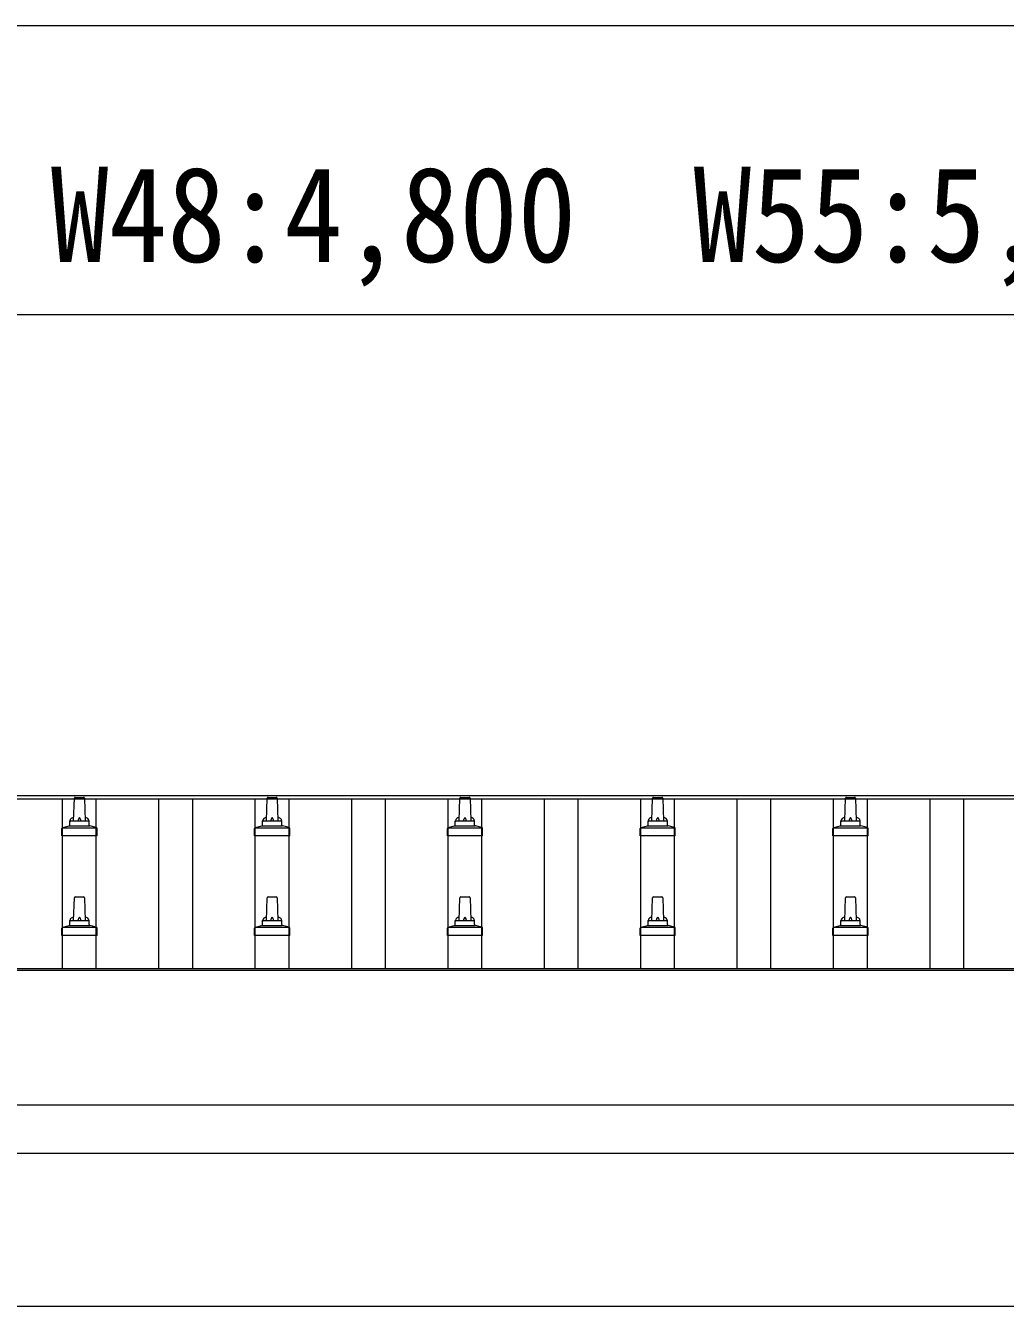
# Model space of a CAD drawing. Units: millimetres at full size, sheet at 1:50; details may follow other scales. Extents: x -14053 to 14053, y -9700 to 9700.
# Drawn here: x -9380 to -8364, y 3325 to 4654 of the extents above; entities that cross this region are included whole.
import ezdxf
from ezdxf.enums import TextEntityAlignment as Align

# ---------------------------------------------------------------- set-up
doc = ezdxf.new("R2010")
doc.units = ezdxf.units.MM
doc.header["$LTSCALE"] = 50
for name, color, linetype, lineweight in [('0-2_建具', 4, 'Continuous', 9), ('0-6_手摺', 5, 'Continuous', 5), ('E-8_ﾚｲﾔ232', 6, 'Continuous', 9)]:
    doc.layers.add(name, color=color, linetype=linetype, lineweight=lineweight)
doc.styles.add('ＭＳ ゴシック', font='')
doc.styles.get('ＭＳ ゴシック').set_extended_font_data('MS Gothic')

msp = doc.modelspace()

# ---------------------------------------------------------------- linework, layer by layer
at = {"layer": '0-2_建具'}
for p, q in [((-11147.46, 3855), (-5746.96, 3855)), ((-11147.46, 3851.41), (-5724.46, 3851.41)), ((-9341.96, 3675.39), (-9341.96, 3851.41)), ((-9306.96, 3675.39), (-9306.96, 3851.41)), ((-9241.96, 3675.39), (-9241.96, 3851.41)), ((-9206.96, 3675.39), (-9206.96, 3851.41)), ((-9141.96, 3675.39), (-9141.96, 3851.41)), ((-9106.96, 3675.39), (-9106.96, 3851.41)), ((-9041.96, 3675.39), (-9041.96, 3851.41)), ((-9006.96, 3675.39), (-9006.96, 3851.41)), ((-8941.96, 3675.39), (-8941.96, 3851.41)), ((-8906.96, 3675.39), (-8906.96, 3851.41)), ((-8841.96, 3675.39), (-8841.96, 3851.41)), ((-8806.96, 3675.39), (-8806.96, 3851.41)), ((-8741.96, 3675.39), (-8741.96, 3851.41)), ((-8706.96, 3675.39), (-8706.96, 3851.41)), ((-8641.96, 3675.39), (-8641.96, 3851.41)), ((-8606.96, 3675.39), (-8606.96, 3851.41)), ((-8541.96, 3675.39), (-8541.96, 3851.41)), ((-8506.96, 3675.39), (-8506.96, 3851.41)), ((-8441.96, 3675.39), (-8441.96, 3851.41)), ((-8406.96, 3675.39), (-8406.96, 3851.41)), ((-11145.46, 3675.39), (-5746.96, 3675.39)), ((-11145.46, 3673.5), (-5724.46, 3673.5)), ((-5746.96, 3533.61), (-11145.46, 3533.61)), ((-11145.46, 3483.79), (-5746.96, 3483.79)), ((-5739.46, 3324.69), (-11028.79, 3324.69))]:
    msp.add_line(p, q, dxfattribs=at)
at = {"layer": '0-6_手摺'}
for p, q in [((-9330.46, 3828.48), (-9329.73, 3852)), ((-9328.73, 3852.98), (-9320.19, 3852.98)), ((-9319.19, 3852), (-9318.46, 3828.48)), ((-9130.46, 3828.48), (-9129.73, 3852)), ((-9128.73, 3852.98), (-9120.19, 3852.98)), ((-9119.19, 3852), (-9118.46, 3828.48)), ((-8930.46, 3828.48), (-8929.73, 3852)), ((-8928.73, 3852.98), (-8920.19, 3852.98)), ((-8919.19, 3852), (-8918.46, 3828.48)), ((-8730.46, 3828.48), (-8729.73, 3852)), ((-8728.73, 3852.98), (-8720.19, 3852.98)), ((-8719.19, 3852), (-8718.46, 3828.48)), ((-8530.46, 3828.48), (-8529.73, 3852)), ((-8528.73, 3852.98), (-8520.19, 3852.98)), ((-8519.19, 3852), (-8518.46, 3828.48)), ((-9334.46, 3824.27), (-9334.46, 3828.48)), ((-9333.46, 3828.48), (-9315.46, 3828.48)), ((-9314.46, 3824.27), (-9314.46, 3828.48)), ((-9134.46, 3824.27), (-9134.46, 3828.48)), ((-9133.46, 3828.48), (-9115.46, 3828.48)), ((-9114.46, 3824.27), (-9114.46, 3828.48)), ((-8934.46, 3824.27), (-8934.46, 3828.48)), ((-8933.46, 3828.48), (-8915.46, 3828.48)), ((-8914.46, 3824.27), (-8914.46, 3828.48)), ((-8734.46, 3824.27), (-8734.46, 3828.48)), ((-8733.46, 3828.48), (-8715.46, 3828.48)), ((-8714.46, 3824.27), (-8714.46, 3828.48)), ((-8534.46, 3824.27), (-8534.46, 3828.48)), ((-8533.46, 3828.48), (-8515.46, 3828.48)), ((-8514.46, 3824.27), (-8514.46, 3828.48)), ((-9342.71, 3812.98), (-9342.71, 3820.69)), ((-9342.33, 3821.48), (-9306.59, 3821.48)), ((-9341.94, 3821.67), (-9335.22, 3823.3)), ((-9334.84, 3823.48), (-9314.08, 3823.48)), ((-9306.97, 3821.67), (-9313.69, 3823.3)), ((-9306.21, 3812.98), (-9306.21, 3820.69)), ((-9142.71, 3812.98), (-9142.71, 3820.69)), ((-9142.33, 3821.48), (-9106.59, 3821.48)), ((-9141.94, 3821.67), (-9135.22, 3823.3)), ((-9134.84, 3823.48), (-9114.08, 3823.48)), ((-9106.97, 3821.67), (-9113.69, 3823.3)), ((-9106.21, 3812.98), (-9106.21, 3820.69)), ((-8942.71, 3812.98), (-8942.71, 3820.69)), ((-8942.33, 3821.48), (-8906.59, 3821.48)), ((-8941.94, 3821.67), (-8935.22, 3823.3)), ((-8934.84, 3823.48), (-8914.08, 3823.48)), ((-8906.97, 3821.67), (-8913.69, 3823.3)), ((-8906.21, 3812.98), (-8906.21, 3820.69)), ((-8742.71, 3812.98), (-8742.71, 3820.69)), ((-8742.33, 3821.48), (-8706.59, 3821.48)), ((-8741.94, 3821.67), (-8735.22, 3823.3)), ((-8734.84, 3823.48), (-8714.08, 3823.48)), ((-8706.97, 3821.67), (-8713.69, 3823.3)), ((-8706.21, 3812.98), (-8706.21, 3820.69)), ((-8542.71, 3812.98), (-8542.71, 3820.69)), ((-8542.33, 3821.48), (-8506.59, 3821.48)), ((-8541.94, 3821.67), (-8535.22, 3823.3)), ((-8534.84, 3823.48), (-8514.08, 3823.48)), ((-8506.97, 3821.67), (-8513.69, 3823.3)), ((-8506.21, 3812.98), (-8506.21, 3820.69)), ((-9306.21, 3812.98), (-9342.71, 3812.98)), ((-9106.21, 3812.98), (-9142.71, 3812.98)), ((-8906.21, 3812.98), (-8942.71, 3812.98)), ((-8706.21, 3812.98), (-8742.71, 3812.98)), ((-8506.21, 3812.98), (-8542.71, 3812.98)), ((-9330.46, 3725.15), (-9329.73, 3748.67)), ((-9328.73, 3749.65), (-9320.19, 3749.65)), ((-9319.19, 3748.67), (-9318.46, 3725.15)), ((-9130.46, 3725.15), (-9129.73, 3748.67)), ((-9128.73, 3749.65), (-9120.19, 3749.65)), ((-9119.19, 3748.67), (-9118.46, 3725.15)), ((-8930.46, 3725.15), (-8929.73, 3748.67)), ((-8928.73, 3749.65), (-8920.19, 3749.65)), ((-8919.19, 3748.67), (-8918.46, 3725.15)), ((-8730.46, 3725.15), (-8729.73, 3748.67)), ((-8728.73, 3749.65), (-8720.19, 3749.65)), ((-8719.19, 3748.67), (-8718.46, 3725.15)), ((-8530.46, 3725.15), (-8529.73, 3748.67)), ((-8528.73, 3749.65), (-8520.19, 3749.65)), ((-8519.19, 3748.67), (-8518.46, 3725.15)), ((-9334.46, 3720.93), (-9334.46, 3725.15)), ((-9333.46, 3725.15), (-9315.46, 3725.15)), ((-9314.46, 3720.93), (-9314.46, 3725.15)), ((-9134.46, 3720.93), (-9134.46, 3725.15)), ((-9133.46, 3725.15), (-9115.46, 3725.15)), ((-9114.46, 3720.93), (-9114.46, 3725.15)), ((-8934.46, 3720.93), (-8934.46, 3725.15)), ((-8933.46, 3725.15), (-8915.46, 3725.15)), ((-8914.46, 3720.93), (-8914.46, 3725.15)), ((-8734.46, 3720.93), (-8734.46, 3725.15)), ((-8733.46, 3725.15), (-8715.46, 3725.15)), ((-8714.46, 3720.93), (-8714.46, 3725.15)), ((-8534.46, 3720.93), (-8534.46, 3725.15)), ((-8533.46, 3725.15), (-8515.46, 3725.15)), ((-8514.46, 3720.93), (-8514.46, 3725.15)), ((-9342.71, 3709.65), (-9342.71, 3717.36)), ((-9306.21, 3709.65), (-9342.71, 3709.65)), ((-9342.33, 3718.15), (-9306.59, 3718.15)), ((-9341.94, 3718.33), (-9335.22, 3719.96)), ((-9334.84, 3720.15), (-9314.08, 3720.15)), ((-9306.97, 3718.33), (-9313.69, 3719.96)), ((-9306.21, 3709.65), (-9306.21, 3717.36)), ((-9142.71, 3709.65), (-9142.71, 3717.36)), ((-9106.21, 3709.65), (-9142.71, 3709.65)), ((-9142.33, 3718.15), (-9106.59, 3718.15)), ((-9141.94, 3718.33), (-9135.22, 3719.96)), ((-9134.84, 3720.15), (-9114.08, 3720.15)), ((-9106.97, 3718.33), (-9113.69, 3719.96)), ((-9106.21, 3709.65), (-9106.21, 3717.36)), ((-8942.71, 3709.65), (-8942.71, 3717.36)), ((-8906.21, 3709.65), (-8942.71, 3709.65)), ((-8942.33, 3718.15), (-8906.59, 3718.15)), ((-8941.94, 3718.33), (-8935.22, 3719.96)), ((-8934.84, 3720.15), (-8914.08, 3720.15)), ((-8906.97, 3718.33), (-8913.69, 3719.96)), ((-8906.21, 3709.65), (-8906.21, 3717.36)), ((-8742.71, 3709.65), (-8742.71, 3717.36)), ((-8706.21, 3709.65), (-8742.71, 3709.65)), ((-8742.33, 3718.15), (-8706.59, 3718.15)), ((-8741.94, 3718.33), (-8735.22, 3719.96)), ((-8734.84, 3720.15), (-8714.08, 3720.15)), ((-8706.97, 3718.33), (-8713.69, 3719.96)), ((-8706.21, 3709.65), (-8706.21, 3717.36)), ((-8542.71, 3709.65), (-8542.71, 3717.36)), ((-8506.21, 3709.65), (-8542.71, 3709.65)), ((-8542.33, 3718.15), (-8506.59, 3718.15)), ((-8541.94, 3718.33), (-8535.22, 3719.96)), ((-8534.84, 3720.15), (-8514.08, 3720.15)), ((-8506.97, 3718.33), (-8513.69, 3719.96)), ((-8506.21, 3709.65), (-8506.21, 3717.36))]:
    msp.add_line(p, q, dxfattribs=at)
for centre, radius, start, end in [((-9328.73, 3851.98), 1, 90, 178.60509), ((-9320.19, 3851.98), 1, 1.39491, 90), ((-9128.73, 3851.98), 1, 90, 178.60509), ((-9120.19, 3851.98), 1, 1.39491, 90), ((-8928.73, 3851.98), 1, 90, 178.60509), ((-8920.19, 3851.98), 1, 1.39491, 90), ((-8728.73, 3851.98), 1, 90, 178.60509), ((-8720.19, 3851.98), 1, 1.39491, 90), ((-8528.73, 3851.98), 1, 90, 178.60509), ((-8520.19, 3851.98), 1, 1.39491, 90), ((-9330.37, 3827.85), 4.13, 90, 171.17633), ((-9333.46, 3827.48), 1, 90, 180), ((-9321.13, 3828.48), 4.83, 133.60282, 180), ((-9327.79, 3828.48), 4.83, 0, 46.39718), ((-9318.54, 3827.85), 4.13, 8.82367, 90), ((-9315.46, 3827.48), 1, 0, 90), ((-9130.37, 3827.85), 4.13, 90, 171.17633), ((-9133.46, 3827.48), 1, 90, 180), ((-9121.13, 3828.48), 4.83, 133.60282, 180), ((-9127.79, 3828.48), 4.83, 0, 46.39718), ((-9118.54, 3827.85), 4.13, 8.82367, 90), ((-9115.46, 3827.48), 1, 0, 90), ((-8930.37, 3827.85), 4.13, 90, 171.17633), ((-8933.46, 3827.48), 1, 90, 180), ((-8921.13, 3828.48), 4.83, 133.60282, 180), ((-8927.79, 3828.48), 4.83, 0, 46.39718), ((-8918.54, 3827.85), 4.13, 8.82367, 90), ((-8915.46, 3827.48), 1, 0, 90), ((-8730.37, 3827.85), 4.13, 90, 171.17633), ((-8733.46, 3827.48), 1, 90, 180), ((-8721.13, 3828.48), 4.83, 133.60282, 180), ((-8727.79, 3828.48), 4.83, 0, 46.39718), ((-8718.54, 3827.85), 4.13, 8.82367, 90), ((-8715.46, 3827.48), 1, 0, 90), ((-8530.37, 3827.85), 4.13, 90, 171.17633), ((-8533.46, 3827.48), 1, 90, 180), ((-8521.13, 3828.48), 4.83, 133.60282, 180), ((-8527.79, 3828.48), 4.83, 0, 46.39718), ((-8518.54, 3827.85), 4.13, 8.82367, 90), ((-8515.46, 3827.48), 1, 0, 90), ((-9341.71, 3820.69), 1, 103.62699, 180), ((-9335.46, 3824.27), 1, 283.62699, 0), ((-9313.46, 3824.27), 1, 180, 256.37301), ((-9307.21, 3820.69), 1, 0, 76.37301), ((-9141.71, 3820.69), 1, 103.62699, 180), ((-9135.46, 3824.27), 1, 283.62699, 0), ((-9113.46, 3824.27), 1, 180, 256.37301), ((-9107.21, 3820.69), 1, 0, 76.37301), ((-8941.71, 3820.69), 1, 103.62699, 180), ((-8935.46, 3824.27), 1, 283.62699, 0), ((-8913.46, 3824.27), 1, 180, 256.37301), ((-8907.21, 3820.69), 1, 0, 76.37301), ((-8741.71, 3820.69), 1, 103.62699, 180), ((-8735.46, 3824.27), 1, 283.62699, 0), ((-8713.46, 3824.27), 1, 180, 256.37301), ((-8707.21, 3820.69), 1, 0, 76.37301), ((-8541.71, 3820.69), 1, 103.62699, 180), ((-8535.46, 3824.27), 1, 283.62699, 0), ((-8513.46, 3824.27), 1, 180, 256.37301), ((-8507.21, 3820.69), 1, 0, 76.37301), ((-9328.73, 3748.65), 1, 90, 178.60509), ((-9320.19, 3748.65), 1, 1.39491, 90), ((-9128.73, 3748.65), 1, 90, 178.60509), ((-9120.19, 3748.65), 1, 1.39491, 90), ((-8928.73, 3748.65), 1, 90, 178.60509), ((-8920.19, 3748.65), 1, 1.39491, 90), ((-8728.73, 3748.65), 1, 90, 178.60509), ((-8720.19, 3748.65), 1, 1.39491, 90), ((-8528.73, 3748.65), 1, 90, 178.60509), ((-8520.19, 3748.65), 1, 1.39491, 90), ((-9330.37, 3724.51), 4.13, 90, 171.17633), ((-9333.46, 3724.15), 1, 90, 180), ((-9321.13, 3725.15), 4.83, 133.60282, 180), ((-9327.79, 3725.15), 4.83, 0, 46.39718), ((-9318.54, 3724.51), 4.13, 8.82367, 90), ((-9315.46, 3724.15), 1, 0, 90), ((-9130.37, 3724.51), 4.13, 90, 171.17633), ((-9133.46, 3724.15), 1, 90, 180), ((-9121.13, 3725.15), 4.83, 133.60282, 180), ((-9127.79, 3725.15), 4.83, 0, 46.39718), ((-9118.54, 3724.51), 4.13, 8.82367, 90), ((-9115.46, 3724.15), 1, 0, 90), ((-8930.37, 3724.51), 4.13, 90, 171.17633), ((-8933.46, 3724.15), 1, 90, 180), ((-8921.13, 3725.15), 4.83, 133.60282, 180), ((-8927.79, 3725.15), 4.83, 0, 46.39718), ((-8918.54, 3724.51), 4.13, 8.82367, 90), ((-8915.46, 3724.15), 1, 0, 90), ((-8730.37, 3724.51), 4.13, 90, 171.17633), ((-8733.46, 3724.15), 1, 90, 180), ((-8721.13, 3725.15), 4.83, 133.60282, 180), ((-8727.79, 3725.15), 4.83, 0, 46.39718), ((-8718.54, 3724.51), 4.13, 8.82367, 90), ((-8715.46, 3724.15), 1, 0, 90), ((-8530.37, 3724.51), 4.13, 90, 171.17633), ((-8533.46, 3724.15), 1, 90, 180), ((-8521.13, 3725.15), 4.83, 133.60282, 180), ((-8527.79, 3725.15), 4.83, 0, 46.39718), ((-8518.54, 3724.51), 4.13, 8.82367, 90), ((-8515.46, 3724.15), 1, 0, 90), ((-9341.71, 3717.36), 1, 103.62699, 180), ((-9335.46, 3720.93), 1, 283.62699, 0), ((-9313.46, 3720.93), 1, 180, 256.37301), ((-9307.21, 3717.36), 1, 0, 76.37301), ((-9141.71, 3717.36), 1, 103.62699, 180), ((-9135.46, 3720.93), 1, 283.62699, 0), ((-9113.46, 3720.93), 1, 180, 256.37301), ((-9107.21, 3717.36), 1, 0, 76.37301), ((-8941.71, 3717.36), 1, 103.62699, 180), ((-8935.46, 3720.93), 1, 283.62699, 0), ((-8913.46, 3720.93), 1, 180, 256.37301), ((-8907.21, 3717.36), 1, 0, 76.37301), ((-8741.71, 3717.36), 1, 103.62699, 180), ((-8735.46, 3720.93), 1, 283.62699, 0), ((-8713.46, 3720.93), 1, 180, 256.37301), ((-8707.21, 3717.36), 1, 0, 76.37301), ((-8541.71, 3717.36), 1, 103.62699, 180), ((-8535.46, 3720.93), 1, 283.62699, 0), ((-8513.46, 3720.93), 1, 180, 256.37301), ((-8507.21, 3717.36), 1, 0, 76.37301)]:
    msp.add_arc(centre, radius, start, end, dxfattribs=at)
at = {"layer": 'E-8_ﾚｲﾔ232'}
msp.add_line((-11124.46, 4354), (-5724.46, 4354), dxfattribs=at)
msp.add_lwpolyline([(-11176.46, 4654), (-2672.46, 4654), (-2672.46, 4054)], dxfattribs=at)

# ---------------------------------------------------------------- texts
at = {"layer": 'E-8_ﾚｲﾔ232', "color": 7, "style": 'ＭＳ ゴシック', "width": 0.9}
msp.add_text('W48:4,800\u3000W55:5,400\u3000W60:6,000', height=98.97, dxfattribs=at).set_placement((-9354.46, 4379), align=Align.BOTTOM_LEFT)

doc.saveas('drawing.dxf')
